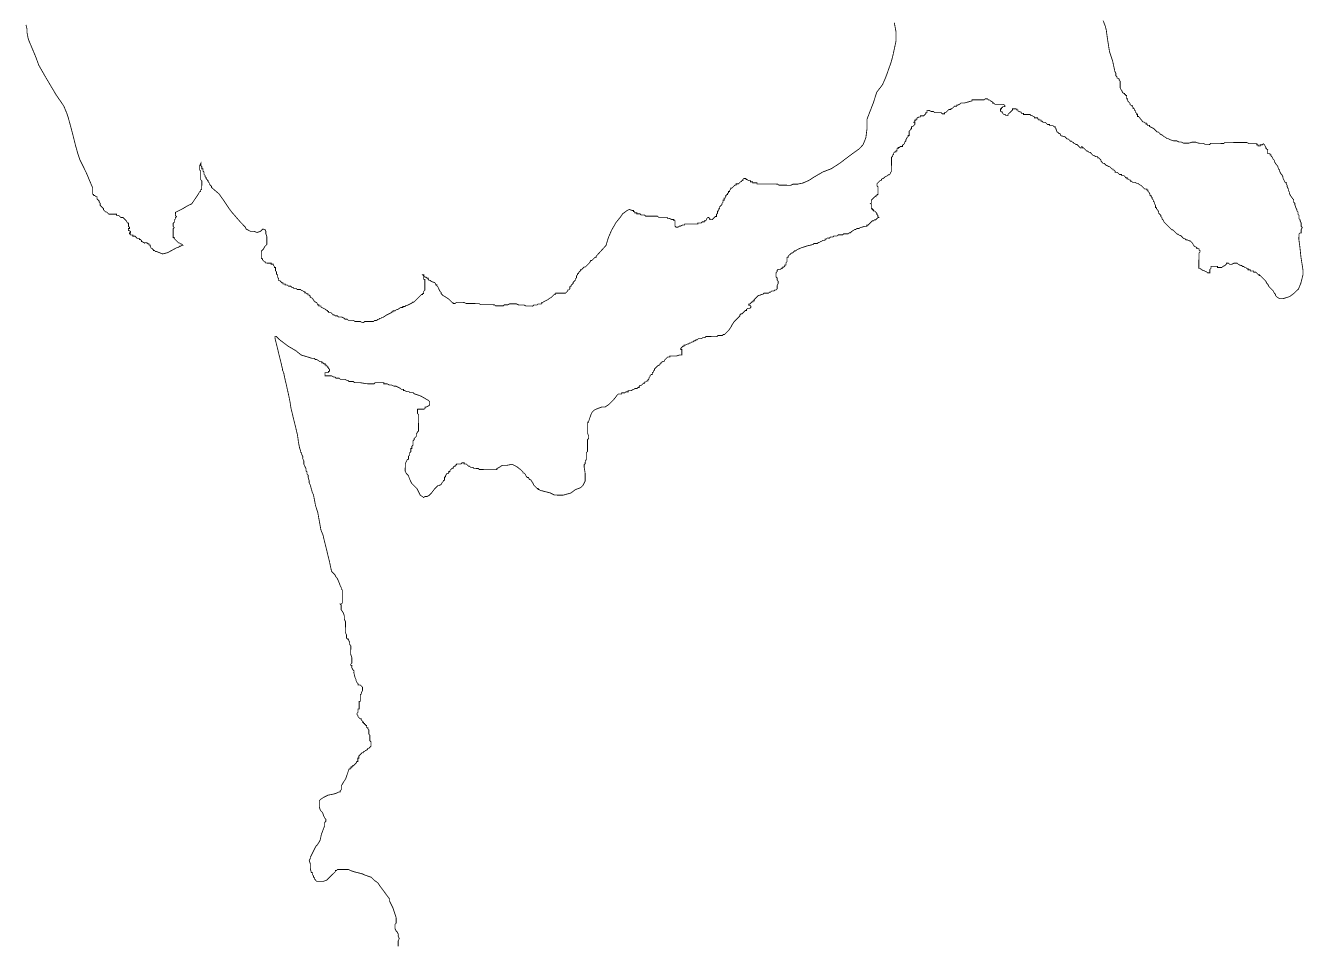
# Model space of a CAD drawing. Header units: metres. Extents: x 319816 to 366074, y 1739234 to 1838803.
# Drawn here: x 323634 to 328344, y 1816312 to 1819696 of the extents above; entities that cross this region are included whole.
import ezdxf

# ---------------------------------------------------------------- set-up
doc = ezdxf.new("R2010")
doc.units = ezdxf.units.M
doc.header["$MEASUREMENT"] = 0
doc.layers.add('HAZARDS LINE', color=1, linetype='Continuous')

msp = doc.modelspace()

# ---------------------------------------------------------------- linework, layer by layer
at = {"layer": 'HAZARDS LINE', "lineweight": 18, "const_width": 3}
for points in [[(323635.8, 1819698.7), (323639.7, 1819682.6), (323639.6, 1819670.5), (323643.5, 1819650.4), (323647.5, 1819638.3), (323659.4, 1819610.1), (323671.3, 1819581.9), (323683.2, 1819549.6), (323711, 1819501.2), (323746.9, 1819440.7), (323774.8, 1819400.4), (323786.7, 1819372.1), (323790.6, 1819360.1), (323798.5, 1819331.9), (323810.3, 1819287.6), (323818.2, 1819255.4), (323826.1, 1819227.2), (323834, 1819203), (323845.9, 1819178.8), (323857.8, 1819154.6), (323881.6, 1819098.2), (323881.6, 1819094.2), (323881.6, 1819086.1), (323881.5, 1819078.1), (323881.5, 1819074.1), (323885.5, 1819074), (323885.5, 1819070), (323889.5, 1819070), (323893.5, 1819066), (323897.5, 1819065.9), (323897.5, 1819061.9), (323897.5, 1819057.9), (323901.5, 1819053.9), (323905.5, 1819049.8), (323905.5, 1819045.8), (323909.5, 1819041.7), (323909.4, 1819033.7), (323913.4, 1819029.7), (323917.4, 1819025.6), (323921.4, 1819021.6), (323921.4, 1819017.6), (323925.4, 1819013.5), (323929.4, 1819009.5), (323933.4, 1819009.4), (323937.4, 1819005.4), (323941.4, 1819001.4), (323949.4, 1819001.3), (323953.5, 1819001.3), (323957.5, 1819001.3), (323961.5, 1819001.2), (323969.5, 1819001.2), (323969.5, 1818997.2), (323973.5, 1818997.2), (323977.5, 1818997.1), (323981.5, 1818993.1), (323985.5, 1818989), (323993.6, 1818989), (323997.6, 1818985), (324001.6, 1818980.9), (324005.6, 1818976.9), (324009.6, 1818968.8), (324013.6, 1818968.8), (324013.5, 1818964.8), (324013.5, 1818960.7), (324013.5, 1818956.7), (324017.5, 1818952.7), (324017.5, 1818948.7), (324013.5, 1818948.7), (324013.4, 1818944.7), (324013.4, 1818940.6), (324017.4, 1818940.6), (324021.4, 1818936.6), (324021.4, 1818932.6), (324017.4, 1818932.6), (324017.4, 1818928.6), (324021.4, 1818928.5), (324021.4, 1818924.5), (324029.4, 1818924.5), (324029.4, 1818920.4), (324037.4, 1818920.4), (324041.4, 1818916.4), (324045.4, 1818912.3), (324053.5, 1818912.3), (324053.4, 1818908.2), (324057.5, 1818908.2), (324061.4, 1818904.2), (324061.4, 1818900.2), (324065.4, 1818900.1), (324069.4, 1818896.1), (324073.5, 1818896.1), (324073.4, 1818892.1), (324073.5, 1818896.1), (324081.5, 1818896), (324085.5, 1818892), (324089.5, 1818892), (324089.5, 1818887.9), (324093.5, 1818887.9), (324093.5, 1818883.9), (324097.5, 1818875.8), (324101.5, 1818875.8), (324101.5, 1818871.8), (324105.5, 1818871.8), (324105.5, 1818867.7), (324109.5, 1818867.7), (324113.5, 1818863.7), (324117.5, 1818863.7), (324137.6, 1818855.5), (324141.6, 1818855.5), (324157.7, 1818859.4), (324194, 1818879.3), (324198, 1818879.3), (324202, 1818883.3), (324206.1, 1818883.3), (324210.1, 1818887.3), (324214.1, 1818887.2), (324210.1, 1818891.3), (324206.1, 1818891.3), (324202.1, 1818895.3), (324198.1, 1818895.4), (324194.1, 1818899.4), (324186.1, 1818907.5), (324182.1, 1818911.5), (324182.1, 1818915.6), (324178.1, 1818915.6), (324178.3, 1818947.8), (324182.3, 1818951.7), (324178.3, 1818955.8), (324178.4, 1818967.9), (324182.4, 1818971.9), (324182.5, 1818979.9), (324186.5, 1818983.9), (324186.5, 1818987.9), (324190.6, 1818991.9), (324186.6, 1818996), (324186.7, 1819008), (324194.7, 1819012), (324210.8, 1819019.9), (324231, 1819031.9), (324247.1, 1819039.8), (324255.2, 1819051.9), (324271.5, 1819075.9), (324275.5, 1819083.9), (324279.6, 1819083.9), (324279.6, 1819091.9), (324283.6, 1819091.9), (324283.8, 1819124.1), (324279.8, 1819128.1), (324280, 1819160.3), (324276, 1819164.3), (324276.1, 1819180.4), (324280.1, 1819188.4), (324280.1, 1819180.4), (324284.1, 1819176.3), (324284, 1819168.3), (324288.1, 1819168.3), (324288, 1819160.2), (324292, 1819156.2), (324292, 1819148.2), (324296, 1819144.1), (324295.9, 1819140.1), (324299.9, 1819136), (324299.9, 1819132), (324303.9, 1819128), (324303.9, 1819124), (324307.9, 1819123.9), (324307.9, 1819119.9), (324311.9, 1819115.9), (324311.9, 1819111.9), (324315.9, 1819107.8), (324319.9, 1819103.8), (324319.8, 1819099.7), (324347.8, 1819075.5), (324367.8, 1819047.2), (324383.7, 1819023), (324395.7, 1819006.8), (324399.7, 1819002.8), (324427.7, 1818970.5), (324443.6, 1818954.3), (324447.6, 1818946.2), (324463.7, 1818938.1), (324475.7, 1818938), (324487.8, 1818933.9), (324499.8, 1818937.9), (324507.9, 1818945.9), (324516, 1818945.8), (324519.9, 1818937.8), (324519.9, 1818929.7), (324523.8, 1818917.7), (324523.7, 1818889.5), (324515.6, 1818881.5), (324511.5, 1818873.5), (324507.5, 1818869.5), (324503.4, 1818865.5), (324503.3, 1818837.4), (324507.3, 1818837.3), (324507.3, 1818833.3), (324511.3, 1818829.3), (324515.3, 1818825.2), (324519.3, 1818825.2), (324519.3, 1818821.2), (324539.4, 1818821.1), (324539.4, 1818817), (324547.4, 1818817), (324547.4, 1818813), (324551.4, 1818808.9), (324551.3, 1818804.9), (324555.4, 1818804.9), (324555.3, 1818792.8), (324559.3, 1818788.8), (324559.3, 1818780.7), (324563.3, 1818776.7), (324563.2, 1818768.7), (324567.2, 1818764.6), (324567.2, 1818756.6), (324571.2, 1818756.6), (324575.2, 1818752.5), (324579.2, 1818748.5), (324583.2, 1818748.4), (324583.2, 1818744.4), (324591.2, 1818744.4), (324591.2, 1818740.4), (324599.2, 1818740.3), (324603.2, 1818736.3), (324611.3, 1818736.2), (324615.3, 1818732.2), (324619.3, 1818732.2), (324623.3, 1818728.1), (324631.3, 1818728.1), (324635.3, 1818724), (324647.4, 1818724), (324651.4, 1818719.9), (324655.4, 1818719.9), (324659.4, 1818715.9), (324663.4, 1818715.8), (324663.4, 1818711.8), (324667.4, 1818711.8), (324671.4, 1818707.7), (324675.4, 1818707.7), (324675.4, 1818703.7), (324679.4, 1818703.7), (324683.4, 1818699.6), (324683.4, 1818695.6), (324691.4, 1818691.5), (324699.4, 1818679.4), (324707.4, 1818675.4), (324711.4, 1818667.3), (324715.4, 1818667.3), (324715.4, 1818663.3), (324723.4, 1818663.2), (324723.4, 1818659.2), (324731.4, 1818655.1), (324739.4, 1818651.1), (324743.4, 1818647), (324747.4, 1818647), (324747.4, 1818643), (324751.4, 1818643), (324751.4, 1818638.9), (324759.5, 1818638.9), (324767.5, 1818630.8), (324771.5, 1818630.8), (324775.5, 1818626.7), (324783.5, 1818626.7), (324787.5, 1818622.6), (324799.6, 1818622.6), (324807.6, 1818618.5), (324811.6, 1818614.5), (324819.6, 1818614.4), (324823.6, 1818610.4), (324843.7, 1818610.3), (324847.7, 1818606.2), (324867.8, 1818606.1), (324875.8, 1818602), (324879.9, 1818602), (324883.9, 1818606), (324916.1, 1818605.8), (324920.1, 1818609.8), (324928.1, 1818609.8), (324932.2, 1818613.8), (324936.2, 1818613.8), (324940.3, 1818617.8), (324944.3, 1818617.7), (324948.3, 1818621.7), (324952.3, 1818621.7), (324964.4, 1818629.7), (324972.5, 1818633.7), (324980.6, 1818637.6), (324984.6, 1818641.6), (324988.6, 1818641.6), (324988.7, 1818645.6), (324996.7, 1818645.6), (325000.7, 1818649.6), (325004.8, 1818649.6), (325016.9, 1818657.5), (325024.9, 1818657.5), (325024.9, 1818661.5), (325033, 1818661.5), (325037, 1818665.5), (325041, 1818665.4), (325057.2, 1818673.4), (325061.2, 1818677.4), (325065.2, 1818677.4), (325073.3, 1818685.4), (325077.3, 1818689.4), (325081.4, 1818693.4), (325085.4, 1818697.4), (325093.5, 1818705.4), (325097.5, 1818705.3), (325097.6, 1818709.4), (325101.6, 1818709.3), (325101.6, 1818717.4), (325105.7, 1818721.4), (325105.9, 1818761.6), (325101.9, 1818761.6), (325101.9, 1818773.7), (325097.9, 1818777.7), (325102, 1818777.7), (325101.9, 1818773.7), (325105.9, 1818769.6), (325110, 1818769.6), (325114, 1818765.6), (325118, 1818765.5), (325118, 1818761.5), (325121.9, 1818757.5), (325126, 1818757.4), (325130, 1818753.4), (325142, 1818749.3), (325146, 1818745.3), (325146, 1818741.3), (325150, 1818741.2), (325150, 1818737.2), (325154, 1818733.2), (325157.9, 1818725.1), (325161.9, 1818717), (325165.9, 1818713), (325165.9, 1818709), (325173.9, 1818700.9), (325181.9, 1818696.8), (325193.9, 1818688.7), (325197.9, 1818684.7), (325201.9, 1818680.6), (325205.9, 1818676.6), (325209.9, 1818676.6), (325209.9, 1818672.5), (325218, 1818672.5), (325222, 1818676.5), (325250.1, 1818676.3), (325258.2, 1818672.3), (325306.4, 1818672), (325310.4, 1818667.9), (325362.7, 1818667.7), (325366.6, 1818663.6), (325394.8, 1818663.5), (325398.8, 1818667.4), (325410.9, 1818667.4), (325419, 1818671.4), (325443.1, 1818671.2), (325451.1, 1818667.2), (325471.2, 1818667), (325479.2, 1818663), (325503.3, 1818662.8), (325507.4, 1818666.8), (325519.4, 1818666.8), (325523.5, 1818670.8), (325535.5, 1818670.7), (325535.6, 1818674.7), (325539.6, 1818674.7), (325543.6, 1818678.7), (325559.7, 1818686.6), (325563.8, 1818690.6), (325571.9, 1818694.6), (325575.9, 1818698.6), (325579.9, 1818702.6), (325584, 1818706.6), (325588, 1818706.6), (325588, 1818710.6), (325624.2, 1818710.4), (325628.2, 1818714.4), (325632.3, 1818718.4), (325632.3, 1818722.4), (325636.3, 1818722.4), (325640.4, 1818726.4), (325640.4, 1818734.4), (325644.4, 1818734.4), (325644.5, 1818738.4), (325648.5, 1818742.4), (325652.5, 1818746.4), (325652.6, 1818750.5), (325660.7, 1818758.5), (325660.7, 1818762.5), (325664.7, 1818766.5), (325664.8, 1818774.5), (325668.8, 1818778.5), (325668.8, 1818782.5), (325672.9, 1818782.5), (325672.9, 1818786.5), (325681, 1818794.5), (325681, 1818798.5), (325685, 1818798.5), (325693.1, 1818806.5), (325697.1, 1818806.5), (325701.2, 1818810.5), (325705.2, 1818814.5), (325709.2, 1818818.5), (325713.3, 1818822.5), (325717.3, 1818830.5), (325721.4, 1818830.5), (325725.4, 1818834.5), (325733.5, 1818842.5), (325737.5, 1818842.5), (325737.5, 1818846.5), (325773.9, 1818886.5), (325782.1, 1818914.6), (325794.4, 1818942.7), (325810.6, 1818970.7), (325826.8, 1818990.7), (325834.9, 1819002.7), (325851.1, 1819014.7), (325859.1, 1819018.7), (325871.2, 1819014.6), (325875.2, 1819014.6), (325875.1, 1819010.6), (325879.2, 1819010.5), (325879.1, 1819006.5), (325887.2, 1819006.5), (325887.2, 1819002.4), (325899.2, 1819002.4), (325903.2, 1818998.3), (325915.3, 1818998.3), (325919.3, 1818994.2), (325963.5, 1818994), (325967.5, 1818989.9), (325999.7, 1818989.7), (325999.6, 1818985.7), (326007.7, 1818985.7), (326015.7, 1818981.6), (326023.7, 1818981.6), (326023.7, 1818977.5), (326027.7, 1818977.5), (326027.6, 1818957.4), (326031.6, 1818953.4), (326039.7, 1818953.3), (326043.7, 1818957.3), (326047.7, 1818957.3), (326055.8, 1818961.3), (326063.8, 1818961.2), (326063.8, 1818965.3), (326112.1, 1818965), (326112.1, 1818969), (326124.2, 1818968.9), (326128.2, 1818972.9), (326136.2, 1818972.9), (326136.3, 1818976.9), (326140.3, 1818976.9), (326144.3, 1818980.9), (326144.4, 1818984.9), (326148.4, 1818988.9), (326152.4, 1818988.9), (326156.4, 1818984.8), (326156.4, 1818980.8), (326164.4, 1818980.8), (326168.5, 1818984.8), (326176.6, 1818992.8), (326180.6, 1818992.7), (326180.6, 1819000.8), (326184.7, 1819004.8), (326184.7, 1819012.8), (326188.7, 1819012.8), (326188.8, 1819020.8), (326192.8, 1819020.8), (326192.8, 1819028.9), (326196.9, 1819032.9), (326200.9, 1819036.9), (326201, 1819040.9), (326205, 1819044.9), (326205, 1819052.9), (326209.1, 1819052.9), (326209.1, 1819060.9), (326213.1, 1819060.9), (326213.2, 1819069), (326217.2, 1819068.9), (326217.2, 1819073), (326221.2, 1819072.9), (326221.3, 1819077), (326225.3, 1819081), (326225.3, 1819085), (326229.3, 1819085), (326229.4, 1819089), (326233.4, 1819093), (326233.4, 1819097), (326237.5, 1819097), (326249.6, 1819109), (326253.6, 1819108.9), (326253.6, 1819113), (326261.7, 1819112.9), (326269.7, 1819120.9), (326273.8, 1819120.9), (326273.8, 1819124.9), (326277.8, 1819124.9), (326277.8, 1819128.9), (326281.9, 1819132.9), (326289.9, 1819132.9), (326289.9, 1819128.8), (326293.9, 1819128.8), (326297.9, 1819124.8), (326306, 1819124.7), (326305.9, 1819120.7), (326314, 1819120.7), (326313.9, 1819116.6), (326330, 1819116.5), (326330, 1819112.5), (326406.4, 1819112.1), (326410.4, 1819108.1), (326454.6, 1819107.8), (326462.7, 1819111.8), (326478.7, 1819111.7), (326498.3, 1819115.8), (326520.2, 1819125), (326539.3, 1819137.3), (326572.2, 1819156.5), (326604, 1819168.8), (326635.5, 1819189), (326659.4, 1819207.4), (326683.7, 1819225.5), (326706.7, 1819241.7), (326721.4, 1819257.7), (326731.3, 1819283), (326735.4, 1819314.5), (326735.4, 1819350.7), (326759, 1819411.7), (326771.3, 1819450.3), (326792.9, 1819478.5), (326804.6, 1819505.5), (326814.1, 1819531.8), (326824.4, 1819560.9), (326831.2, 1819586.5), (326842.2, 1819637.7), (326842.2, 1819674.4), (326836.1, 1819706.8)], [(327605.9, 1819714.1), (327613.8, 1819693.8), (327617.7, 1819677.6), (327621.5, 1819649.3), (327629.2, 1819600.7), (327641.1, 1819564.2), (327648.9, 1819527.8), (327652.9, 1819519.6), (327652.8, 1819511.5), (327656.8, 1819507.5), (327656.8, 1819503.4), (327664.8, 1819499.3), (327664.8, 1819495.3), (327668.8, 1819491.2), (327668.6, 1819467), (327672.6, 1819458.8), (327672.6, 1819454.8), (327676.6, 1819454.8), (327676.6, 1819450.7), (327680.6, 1819446.6), (327684.6, 1819446.6), (327684.6, 1819442.6), (327688.7, 1819442.5), (327688.6, 1819438.5), (327692.7, 1819438.5), (327692.6, 1819426.3), (327696.6, 1819426.3), (327696.6, 1819418.2), (327700.6, 1819414.1), (327704.6, 1819410.1), (327704.5, 1819406), (327708.6, 1819401.9), (327712.6, 1819401.9), (327712.6, 1819397.9), (327716.6, 1819393.8), (327716.5, 1819389.8), (327720.6, 1819389.7), (327720.6, 1819385.7), (327724.6, 1819381.6), (327724.5, 1819377.6), (327728.5, 1819373.5), (327728.5, 1819369.4), (327732.6, 1819369.4), (327732.5, 1819361.3), (327736.5, 1819361.3), (327752.6, 1819341), (327756.6, 1819340.9), (327760.6, 1819336.9), (327764.6, 1819336.8), (327764.6, 1819332.8), (327768.7, 1819332.7), (327768.6, 1819328.7), (327776.7, 1819328.6), (327776.7, 1819324.6), (327784.7, 1819320.5), (327792.8, 1819316.4), (327800.8, 1819308.2), (327804.8, 1819304.2), (327808.9, 1819304.1), (327812.9, 1819300.1), (327816.9, 1819296), (327824.9, 1819291.9), (327829, 1819287.8), (327837, 1819283.7), (327841, 1819279.6), (327845.1, 1819279.6), (327853.1, 1819275.5), (327865.2, 1819271.4), (327877.3, 1819271.3), (327885.4, 1819267.2), (327893.5, 1819267.1), (327901.5, 1819263), (327921.7, 1819262.8), (327933.9, 1819266.8), (327946, 1819266.7), (327958.1, 1819262.6), (327974.3, 1819262.4), (327982.3, 1819258.3), (327998.5, 1819258.2), (328002.6, 1819262.2), (328051.1, 1819261.8), (328055.2, 1819265.8), (328136, 1819265.2), (328144.1, 1819261.1), (328172.4, 1819260.9), (328172.3, 1819256.9), (328176.4, 1819256.8), (328176.4, 1819252.8), (328184.4, 1819252.7), (328184.5, 1819256.8), (328192.6, 1819256.7), (328196.6, 1819260.7), (328200.6, 1819256.6), (328204.6, 1819248.5), (328204.6, 1819244.5), (328208.6, 1819244.4), (328208.6, 1819240.4), (328212.6, 1819240.4), (328212.5, 1819224.2), (328220.6, 1819224.1), (328220.6, 1819220.1), (328224.6, 1819220.1), (328224.6, 1819216), (328228.6, 1819211.9), (328232.6, 1819203.8), (328236.6, 1819199.8), (328236.6, 1819195.7), (328244.5, 1819183.5), (328248.6, 1819179.4), (328252.5, 1819167.3), (328256.5, 1819163.2), (328256.5, 1819159.2), (328260.5, 1819151), (328264.5, 1819147), (328268.5, 1819138.9), (328268.4, 1819134.8), (328276.4, 1819118.6), (328280.4, 1819118.5), (328280.4, 1819114.5), (328284.4, 1819106.4), (328284.3, 1819102.3), (328288.3, 1819094.2), (328288.3, 1819090.2), (328292.3, 1819082.1), (328292.2, 1819078), (328296.2, 1819069.9), (328308.2, 1819053.6), (328308.2, 1819045.6), (328312.2, 1819041.5), (328312.1, 1819037.4), (328316.1, 1819025.3), (328320.1, 1819017.2), (328320, 1819013.1), (328324.1, 1819009), (328324, 1819001), (328328, 1818996.9), (328327.9, 1818984.8), (328331.9, 1818980.7), (328331.9, 1818976.6), (328335.9, 1818968.5), (328335.8, 1818956.4), (328339.8, 1818952.3), (328335.7, 1818944.3), (328335.6, 1818932.1), (328331.5, 1818932.2), (328327.5, 1818928.1), (328327.3, 1818907.9), (328331.1, 1818879.6), (328334.9, 1818843.2), (328338.8, 1818818.9), (328342.6, 1818794.6), (328342.5, 1818778.4), (328338.3, 1818762.3), (328334.2, 1818746.1), (328325.9, 1818726), (328309.6, 1818709.9), (328293.4, 1818697.9), (328269, 1818690), (328256.9, 1818690.1), (328248.9, 1818694.2), (328240.8, 1818702.4), (328240.9, 1818706.4), (328236.9, 1818710.5), (328232.9, 1818718.6), (328220.8, 1818730.9), (328216.8, 1818734.9), (328212.8, 1818743), (328208.8, 1818747.1), (328204.9, 1818755.2), (328200.8, 1818759.3), (328196.8, 1818763.4), (328188.8, 1818771.5), (328184.8, 1818775.6), (328180.8, 1818775.6), (328180.8, 1818779.7), (328176.7, 1818779.7), (328168.7, 1818787.9), (328160.6, 1818787.9), (328160.7, 1818792), (328148.5, 1818792.1), (328148.6, 1818796.1), (328140.5, 1818796.2), (328140.5, 1818800.2), (328136.5, 1818800.2), (328132.5, 1818804.3), (328128.4, 1818804.3), (328124.4, 1818808.4), (328120.4, 1818808.4), (328116.4, 1818812.5), (328112.3, 1818812.6), (328104.3, 1818816.7), (328100.3, 1818820.7), (328088.1, 1818820.8), (328080, 1818816.8), (328071.9, 1818816.9), (328067.9, 1818821), (328059.8, 1818821), (328059.8, 1818817), (328055.7, 1818813), (328051.7, 1818813), (328051.6, 1818809), (328047.6, 1818809), (328043.5, 1818805), (328027.4, 1818805.1), (328027.4, 1818809.2), (328003.1, 1818809.4), (328003.1, 1818801.3), (327999, 1818797.3), (327998.9, 1818785.1), (327990.8, 1818785.2), (327986.8, 1818789.3), (327982.8, 1818789.3), (327978.8, 1818793.4), (327974.7, 1818793.4), (327962.7, 1818801.6), (327958.6, 1818801.6), (327959, 1818858.2), (327963.1, 1818862.2), (327963.2, 1818866.3), (327959.1, 1818870.3), (327959.2, 1818874.4), (327951.1, 1818874.4), (327951.1, 1818878.5), (327943.1, 1818882.6), (327939.1, 1818886.7), (327935.1, 1818894.8), (327931.1, 1818898.9), (327927.1, 1818902.9), (327923, 1818903), (327915, 1818907.1), (327910.9, 1818907.1), (327906.9, 1818911.2), (327902.9, 1818911.2), (327894.8, 1818919.4), (327890.8, 1818923.4), (327886.8, 1818923.5), (327882.8, 1818927.5), (327878.7, 1818927.6), (327874.7, 1818931.6), (327870.7, 1818935.7), (327866.7, 1818939.8), (327862.7, 1818943.9), (327858.6, 1818943.9), (327854.6, 1818948), (327850.6, 1818952), (327842.6, 1818960.2), (327830.6, 1818972.4), (327826.6, 1818980.5), (327822.6, 1818984.6), (327822.6, 1818988.7), (327818.6, 1818992.7), (327818.6, 1818996.8), (327814.6, 1819000.8), (327810.6, 1819004.9), (327810.6, 1819009), (327806.7, 1819017.1), (327802.6, 1819021.2), (327802.7, 1819025.2), (327798.6, 1819025.2), (327798.7, 1819033.3), (327794.7, 1819041.4), (327794.7, 1819045.5), (327790.7, 1819049.5), (327790.8, 1819053.6), (327786.8, 1819057.7), (327786.8, 1819061.7), (327782.8, 1819065.8), (327782.8, 1819069.8), (327778.8, 1819069.9), (327778.8, 1819073.9), (327774.8, 1819082), (327770.8, 1819086.1), (327770.8, 1819090.1), (327766.8, 1819090.2), (327766.8, 1819094.2), (327758.7, 1819094.3), (327754.7, 1819098.3), (327750.7, 1819102.4), (327746.7, 1819106.5), (327738.6, 1819110.6), (327734.6, 1819114.7), (327730.6, 1819114.7), (327722.5, 1819118.8), (327714.5, 1819118.9), (327710.4, 1819122.9), (327706.4, 1819123), (327706.4, 1819127), (327702.4, 1819127.1), (327698.4, 1819131.1), (327694.3, 1819131.2), (327694.4, 1819135.2), (327690.3, 1819135.2), (327682.3, 1819143.4), (327674.2, 1819143.4), (327674.2, 1819147.5), (327666.2, 1819147.5), (327662.2, 1819151.6), (327658.1, 1819155.7), (327650.1, 1819155.8), (327650.1, 1819159.8), (327646.1, 1819163.9), (327642, 1819163.9), (327642.1, 1819168), (327638, 1819168), (327630, 1819176.1), (327626, 1819176.2), (327621.9, 1819180.2), (327617.9, 1819180.3), (327613.9, 1819184.3), (327609.9, 1819188.4), (327605.8, 1819188.4), (327601.8, 1819192.5), (327597.8, 1819196.6), (327597.8, 1819200.6), (327593.8, 1819204.7), (327589.8, 1819208.8), (327585.8, 1819208.8), (327585.8, 1819212.9), (327577.7, 1819212.9), (327573.7, 1819217), (327569.7, 1819217), (327561.7, 1819225.2), (327557.6, 1819229.3), (327553.6, 1819229.3), (327549.6, 1819233.4), (327545.5, 1819233.4), (327541.5, 1819237.5), (327537.5, 1819241.5), (327533.5, 1819245.6), (327529.5, 1819245.6), (327529.5, 1819249.7), (327525.5, 1819249.7), (327525.4, 1819245.7), (327521.4, 1819245.7), (327517.4, 1819249.8), (327513.4, 1819253.9), (327509.4, 1819257.9), (327505.3, 1819258), (327501.3, 1819262), (327497.3, 1819262.1), (327497.3, 1819266.1), (327493.2, 1819266.1), (327489.2, 1819270.2), (327485.2, 1819270.2), (327477.2, 1819278.4), (327473.1, 1819278.4), (327465.1, 1819286.6), (327449, 1819290.7), (327449, 1819294.8), (327445, 1819298.9), (327440.9, 1819298.9), (327441, 1819302.9), (327436.9, 1819303), (327433, 1819311.1), (327433, 1819315.1), (327429, 1819319.2), (327429, 1819323.2), (327425, 1819323.3), (327420.9, 1819327.3), (327408.8, 1819327.4), (327408.9, 1819331.5), (327400.8, 1819331.5), (327396.8, 1819335.6), (327392.7, 1819339.7), (327384.7, 1819339.8), (327380.6, 1819343.8), (327376.6, 1819343.9), (327376.6, 1819347.9), (327368.6, 1819348), (327368.6, 1819352), (327364.5, 1819352), (327364.6, 1819356.1), (327352.4, 1819356.2), (327352.5, 1819360.2), (327348.4, 1819360.3), (327344.4, 1819364.3), (327340.4, 1819364.4), (327336.4, 1819368.4), (327312.1, 1819368.6), (327312.1, 1819372.7), (327304.1, 1819372.7), (327304.1, 1819376.8), (327292, 1819380.9), (327292, 1819384.9), (327288, 1819385), (327288, 1819389), (327271.8, 1819389.1), (327271.8, 1819385.1), (327267.7, 1819381.1), (327259.6, 1819373.1), (327255.5, 1819369.1), (327255.5, 1819365), (327247.4, 1819365.1), (327243.4, 1819369.1), (327239.4, 1819369.2), (327235.3, 1819373.3), (327235.4, 1819377.3), (327231.3, 1819377.3), (327227.3, 1819381.4), (327227.4, 1819389.5), (327231.4, 1819389.5), (327231.5, 1819393.5), (327235.5, 1819393.5), (327235.5, 1819397.5), (327243.6, 1819397.5), (327243.6, 1819401.5), (327239.6, 1819405.6), (327207.3, 1819405.8), (327203.3, 1819409.9), (327199.2, 1819409.9), (327199.3, 1819414), (327191.2, 1819418.1), (327187.2, 1819422.1), (327183.2, 1819422.2), (327179.2, 1819426.3), (327171.1, 1819426.3), (327167, 1819422.3), (327122.5, 1819422.6), (327122.5, 1819418.6), (327094.1, 1819410.7), (327082, 1819410.8), (327077.9, 1819406.8), (327069.8, 1819402.8), (327065.8, 1819402.9), (327065.7, 1819398.8), (327057.7, 1819398.9), (327053.6, 1819394.9), (327049.5, 1819390.9), (327045.5, 1819390.9), (327045.4, 1819386.9), (327037.4, 1819386.9), (327033.3, 1819382.9), (327029.2, 1819378.9), (327025.1, 1819374.9), (327021.1, 1819374.9), (327021.1, 1819370.9), (327013, 1819370.9), (327009, 1819375), (326984.7, 1819375.2), (326980.7, 1819379.3), (326972.6, 1819379.3), (326964.6, 1819383.4), (326956.5, 1819383.5), (326956.4, 1819375.4), (326952.4, 1819375.4), (326952.3, 1819371.4), (326948.3, 1819367.4), (326944.2, 1819363.4), (326932.1, 1819363.5), (326932, 1819359.4), (326928, 1819359.5), (326919.9, 1819355.5), (326919.8, 1819351.4), (326915.8, 1819351.5), (326915.8, 1819347.4), (326911.7, 1819347.4), (326911.7, 1819343.4), (326907.6, 1819339.4), (326911.7, 1819339.4), (326911.6, 1819331.3), (326907.5, 1819327.3), (326903.5, 1819323.3), (326899.4, 1819323.3), (326899.3, 1819315.2), (326895.3, 1819315.2), (326895.3, 1819311.2), (326891.2, 1819307.2), (326891.1, 1819291), (326887, 1819291), (326887, 1819287), (326882.9, 1819283), (326878.8, 1819274.9), (326878.8, 1819270.9), (326874.7, 1819266.9), (326874.7, 1819262.8), (326870.6, 1819258.8), (326866.5, 1819254.8), (326866.5, 1819250.8), (326858.4, 1819250.8), (326854.4, 1819246.8), (326850.3, 1819246.8), (326850.3, 1819242.8), (326846.2, 1819242.8), (326846.2, 1819234.7), (326842.1, 1819234.8), (326842.1, 1819230.7), (326838.1, 1819230.8), (326834, 1819226.7), (326834, 1819222.7), (326829.9, 1819218.7), (326829.8, 1819214.7), (326825.8, 1819210.6), (326825.4, 1819158.1), (326821.3, 1819154.1), (326821.3, 1819150), (326817.2, 1819146), (326813.1, 1819146), (326809.1, 1819142), (326801, 1819138.1), (326796.9, 1819134), (326788.8, 1819130.1), (326788.7, 1819126), (326784.7, 1819126), (326776.5, 1819118), (326772.5, 1819114), (326772.4, 1819105.9), (326776.4, 1819101.9), (326776.2, 1819073.5), (326772.2, 1819073.6), (326772.1, 1819069.5), (326768.1, 1819069.6), (326768.1, 1819065.5), (326764, 1819065.6), (326755.9, 1819057.5), (326751.8, 1819053.5), (326751.7, 1819041.4), (326747.7, 1819041.4), (326751.7, 1819037.3), (326751.5, 1819021.2), (326755.6, 1819021.1), (326755.6, 1819017.1), (326759.6, 1819017.1), (326759.6, 1819013), (326763.6, 1819013), (326767.6, 1819008.9), (326771.6, 1819004.8), (326771.6, 1819000.8), (326775.6, 1818996.7), (326775.6, 1818992.7), (326779.6, 1818988.6), (326775.5, 1818988.6), (326771.5, 1818984.6), (326767.4, 1818980.6), (326763.4, 1818980.7), (326759.3, 1818976.6), (326755.2, 1818976.7), (326751.2, 1818972.7), (326747.1, 1818968.6), (326738.9, 1818960.6), (326734.9, 1818960.7), (326734.9, 1818956.6), (326726.8, 1818956.7), (326714.6, 1818952.7), (326710.6, 1818952.8), (326706.5, 1818948.7), (326698.4, 1818948.8), (326694.4, 1818944.8), (326690.3, 1818944.8), (326678.1, 1818936.8), (326674.1, 1818932.8), (326670, 1818932.9), (326665.9, 1818928.8), (326649.8, 1818929), (326645.7, 1818925), (326629.5, 1818925.1), (326625.4, 1818921.1), (326613.3, 1818921.2), (326609.2, 1818917.1), (326601.2, 1818917.2), (326597.1, 1818913.2), (326589, 1818913.3), (326584.9, 1818909.2), (326580.9, 1818909.3), (326580.9, 1818905.2), (326572.8, 1818905.3), (326568.7, 1818901.3), (326564.7, 1818901.3), (326560.6, 1818897.3), (326556.5, 1818897.3), (326552.5, 1818893.3), (326540.3, 1818893.4), (326536.3, 1818889.4), (326517, 1818885), (326494.1, 1818877.8), (326477.4, 1818870.4), (326473.3, 1818866.4), (326469.3, 1818866.5), (326461.2, 1818858.5), (326457.2, 1818858.5), (326453.2, 1818854.5), (326449.1, 1818850.5), (326445.1, 1818846.5), (326445.1, 1818842.5), (326441, 1818842.5), (326441, 1818826.4), (326436.9, 1818822.4), (326436.9, 1818814.4), (326432.8, 1818814.4), (326432.8, 1818810.4), (326428.8, 1818806.4), (326424.8, 1818806.4), (326424.7, 1818802.4), (326420.7, 1818802.4), (326416.7, 1818798.4), (326408.6, 1818798.5), (326404.6, 1818794.5), (326404.6, 1818790.4), (326400.5, 1818786.4), (326400.4, 1818770.4), (326404.4, 1818766.3), (326404.4, 1818758.3), (326408.4, 1818754.2), (326408.3, 1818746.2), (326404.3, 1818738.2), (326404.2, 1818726.1), (326400.2, 1818722.1), (326396.1, 1818722.1), (326392.1, 1818718.1), (326384.1, 1818718.2), (326380, 1818714.2), (326376, 1818714.2), (326372, 1818710.2), (326355.9, 1818710.3), (326351.8, 1818706.3), (326347.8, 1818706.3), (326339.8, 1818702.4), (326335.7, 1818702.4), (326331.7, 1818698.4), (326327.6, 1818694.4), (326319.6, 1818686.4), (326319.5, 1818682.4), (326315.5, 1818682.4), (326315.5, 1818678.4), (326311.5, 1818678.4), (326307.4, 1818674.4), (326303.4, 1818670.4), (326299.4, 1818670.4), (326299.3, 1818666.4), (326303.4, 1818666.4), (326307.4, 1818662.3), (326307.3, 1818658.3), (326303.3, 1818654.3), (326295.3, 1818654.4), (326291.2, 1818650.4), (326291.2, 1818646.3), (326287.2, 1818646.4), (326279.1, 1818638.4), (326275, 1818634.4), (326271, 1818634.4), (326267, 1818630.4), (326267, 1818626.4), (326246.7, 1818606.4), (326238.6, 1818594.4), (326234.6, 1818586.3), (326226.5, 1818574.3), (326210.3, 1818558.3), (326206.3, 1818558.4), (326202.2, 1818554.4), (326186.1, 1818554.4), (326182.1, 1818550.4), (326141.9, 1818550.7), (326137.9, 1818546.7), (326129.8, 1818546.7), (326125.8, 1818542.7), (326113.7, 1818542.8), (326109.7, 1818538.8), (326105.7, 1818538.8), (326101.6, 1818534.8), (326097.6, 1818534.8), (326093.6, 1818530.8), (326089.5, 1818530.9), (326085.5, 1818526.9), (326081.5, 1818526.9), (326077.4, 1818522.9), (326073.4, 1818522.9), (326065.3, 1818518.9), (326061.3, 1818519), (326061.3, 1818514.9), (326057.3, 1818515), (326053.2, 1818511), (326049.2, 1818507), (326049.2, 1818502.9), (326053.2, 1818502.9), (326053.1, 1818482.8), (326045, 1818482.9), (326033, 1818478.9), (326008.8, 1818479.1), (326008.8, 1818475), (326000.8, 1818475.1), (325996.7, 1818471.1), (325992.7, 1818467.1), (325988.6, 1818463.1), (325988.6, 1818459.1), (325984.6, 1818459.1), (325976.5, 1818455.1), (325976.5, 1818451.1), (325972.5, 1818451.1), (325972.5, 1818447.1), (325964.4, 1818443.1), (325960.4, 1818439.1), (325956.3, 1818435.1), (325952.3, 1818431.1), (325952.3, 1818427.1), (325948.2, 1818423.1), (325948.2, 1818419.1), (325944.2, 1818419.1), (325944.1, 1818411.1), (325940.1, 1818411.1), (325936.1, 1818407.1), (325936, 1818403.1), (325932, 1818399.1), (325932, 1818395), (325927.9, 1818391), (325927.9, 1818387), (325923.9, 1818387.1), (325919.9, 1818383.1), (325915.8, 1818383.1), (325915.8, 1818379.1), (325911.8, 1818379.1), (325907.7, 1818375.1), (325903.7, 1818371.1), (325899.7, 1818371.1), (325895.6, 1818367.1), (325895.6, 1818363.1), (325891.6, 1818363.1), (325887.6, 1818359.1), (325879.5, 1818359.2), (325875.5, 1818355.2), (325871.5, 1818355.2), (325867.4, 1818351.2), (325855.3, 1818351.3), (325855.3, 1818347.2), (325847.3, 1818347.3), (325843.2, 1818343.3), (325831.2, 1818343.3), (325831.2, 1818339.3), (325819.1, 1818339.4), (325815.1, 1818335.4), (325802.9, 1818319.4), (325782.7, 1818299.4), (325770.6, 1818291.4), (325758.5, 1818291.5), (325738.4, 1818283.6), (325730.3, 1818279.6), (325722.2, 1818271.6), (325718.2, 1818263.6), (325710, 1818239.5), (325710, 1818235.5), (325705.9, 1818235.5), (325705.7, 1818195.3), (325709.7, 1818183.2), (325709.6, 1818175.2), (325705.6, 1818171.2), (325705.3, 1818126.9), (325701.3, 1818122.9), (325701.2, 1818098.8), (325697.1, 1818090.8), (325697, 1818082.7), (325693, 1818078.8), (325693, 1818070.7), (325696.8, 1818046.6), (325696.7, 1818018.4), (325688.6, 1818002.4), (325680.5, 1817994.4), (325660.3, 1817986.5), (325644.2, 1817974.5), (325616, 1817966.6), (325583.8, 1817966.8), (325567.8, 1817974.9), (325535.7, 1817983.1), (325531.7, 1817983.2), (325527.7, 1817987.2), (325523.6, 1817987.2), (325523.7, 1817991.2), (325519.6, 1817991.3), (325515.6, 1817995.3), (325507.7, 1818003.4), (325503.7, 1818011.5), (325495.7, 1818023.6), (325491.7, 1818023.6), (325487.7, 1818031.7), (325483.7, 1818031.7), (325479.7, 1818035.7), (325475.7, 1818043.8), (325471.7, 1818047.8), (325467.7, 1818047.9), (325467.7, 1818051.9), (325459.7, 1818060), (325443.7, 1818072.1), (325427.7, 1818080.2), (325407.6, 1818076.3), (325391.5, 1818076.4), (325379.4, 1818068.5), (325371.3, 1818064.5), (325371.3, 1818060.5), (325307, 1818060.8), (325303, 1818064.9), (325286.9, 1818065), (325282.9, 1818069), (325274.9, 1818069), (325270.9, 1818073.1), (325266.8, 1818073.1), (325262.8, 1818077.2), (325258.8, 1818081.2), (325250.8, 1818081.2), (325250.8, 1818085.3), (325242.8, 1818085.3), (325238.7, 1818081.3), (325222.7, 1818081.4), (325222.6, 1818077.4), (325218.6, 1818077.4), (325218.6, 1818073.4), (325214.6, 1818073.4), (325210.5, 1818069.4), (325210.5, 1818065.4), (325206.5, 1818065.4), (325202.4, 1818061.4), (325198.4, 1818057.4), (325198.4, 1818053.4), (325194.4, 1818053.4), (325194.3, 1818049.4), (325190.3, 1818045.4), (325186.3, 1818045.4), (325182.2, 1818037.4), (325182.2, 1818033.4), (325178.2, 1818033.4), (325178.1, 1818021.3), (325174.1, 1818021.4), (325174.1, 1818017.3), (325170, 1818013.3), (325165.9, 1818005.3), (325161.9, 1818005.4), (325161.9, 1818001.3), (325153.9, 1818001.4), (325149.8, 1817997.4), (325141.7, 1817989.4), (325129.6, 1817973.4), (325121.5, 1817965.4), (325113.4, 1817961.4), (325105.4, 1817961.4), (325101.4, 1817957.4), (325097.4, 1817961.5), (325089.3, 1817965.6), (325081.4, 1817981.7), (325077.4, 1817989.7), (325069.4, 1817997.8), (325057.4, 1818010), (325049.5, 1818026.1), (325045.5, 1818038.2), (325037.5, 1818046.3), (325033.6, 1818054.3), (325033.7, 1818082.5), (325041.8, 1818098.5), (325045.9, 1818098.5), (325045.9, 1818110.5), (325050, 1818114.5), (325050, 1818122.6), (325054.1, 1818126.6), (325054.1, 1818138.6), (325058.2, 1818138.6), (325058.2, 1818146.7), (325062.2, 1818150.7), (325062.3, 1818166.7), (325066.4, 1818170.7), (325066.4, 1818174.8), (325074.5, 1818182.8), (325074.5, 1818190.8), (325078.6, 1818198.8), (325082.6, 1818202.8), (325083, 1818263.1), (325079, 1818267.2), (325079.1, 1818283.3), (325103.2, 1818283.1), (325107.2, 1818287.1), (325107.3, 1818291.1), (325111.3, 1818291.1), (325119.3, 1818295.1), (325123.4, 1818299.1), (325123.4, 1818311.2), (325119.5, 1818315.2), (325091.4, 1818331.4), (325067.3, 1818339.6), (325063.3, 1818343.7), (325051.3, 1818343.7), (325047.3, 1818347.8), (325039.2, 1818347.8), (325031.2, 1818351.9), (325027.2, 1818351.9), (325027.2, 1818355.9), (325019.2, 1818356), (325015.2, 1818360), (324999.1, 1818368.1), (324991.1, 1818368.2), (324983.1, 1818372.3), (324975, 1818372.3), (324967, 1818376.4), (324955, 1818376.4), (324955, 1818380.5), (324922.8, 1818380.6), (324918.8, 1818376.6), (324890.6, 1818376.8), (324866.6, 1818381), (324846.5, 1818381.1), (324842.5, 1818385.1), (324826.4, 1818385.2), (324822.4, 1818389.2), (324818.4, 1818389.3), (324810.3, 1818393.3), (324794.3, 1818393.4), (324790.3, 1818397.5), (324778.2, 1818397.5), (324774.2, 1818401.6), (324770.2, 1818401.6), (324762.2, 1818405.7), (324738, 1818405.8), (324738.1, 1818417.9), (324750.2, 1818417.8), (324750.2, 1818421.8), (324754.2, 1818421.8), (324754.3, 1818429.8), (324750.3, 1818433.9), (324750.3, 1818437.9), (324746.3, 1818437.9), (324746.3, 1818441.9), (324742.3, 1818442), (324742.3, 1818446), (324738.3, 1818446), (324738.3, 1818450), (324734.3, 1818450.1), (324730.3, 1818454.1), (324726.3, 1818454.1), (324726.3, 1818458.1), (324718.2, 1818458.2), (324714.2, 1818462.2), (324706.2, 1818466.3), (324702.2, 1818466.3), (324698.2, 1818470.4), (324690.2, 1818470.4), (324650, 1818482.7), (324630, 1818498.9), (324602, 1818515.1), (324570, 1818539.4), (324558, 1818551.6), (324553.9, 1818551.6), (324553.9, 1818543.6), (324565.7, 1818495.2), (324581.4, 1818430.8), (324581.4, 1818426.8), (324585.4, 1818418.7), (324589.3, 1818398.6), (324593.2, 1818382.5), (324605, 1818330.2), (324608.9, 1818310), (324612.7, 1818285.9), (324636.3, 1818189.3), (324640.2, 1818161.1), (324644.1, 1818141), (324648, 1818128.9), (324648, 1818124.9), (324652, 1818120.8), (324652, 1818116.8), (324656, 1818108.7), (324655.9, 1818100.7), (324659.9, 1818092.6), (324659.8, 1818080.6), (324667.8, 1818064.4), (324667.7, 1818056.4), (324671.7, 1818052.3), (324671.7, 1818044.3), (324675.7, 1818040.3), (324675.6, 1818032.2), (324679.6, 1818020.1), (324679.5, 1818012.1), (324683.5, 1818004), (324691.4, 1817975.8), (324695.4, 1817967.8), (324703.2, 1817927.5), (324711.1, 1817903.4), (324722.8, 1817839), (324730.7, 1817818.8), (324734.6, 1817802.7), (324754.3, 1817722.2), (324762.1, 1817685.9), (324770.1, 1817677.9), (324774.1, 1817673.8), (324778.1, 1817665.7), (324782.1, 1817661.7), (324786.1, 1817653.6), (324794, 1817633.5), (324798, 1817625.4), (324797.9, 1817621.4), (324801.9, 1817617.4), (324801.7, 1817569.1), (324797.6, 1817565.1), (324793.6, 1817565.1), (324797.6, 1817561.1), (324797.5, 1817545), (324805.5, 1817532.9), (324809.4, 1817520.8), (324809.4, 1817508.8), (324813.3, 1817500.7), (324813.1, 1817460.5), (324817.1, 1817452.4), (324817, 1817440.4), (324821, 1817436.3), (324825, 1817436.3), (324825, 1817432.3), (324829, 1817424.2), (324828.9, 1817416.2), (324832.9, 1817412.1), (324832.8, 1817380), (324836.7, 1817367.9), (324836.6, 1817347.8), (324832.6, 1817343.8), (324832.5, 1817339.8), (324836.6, 1817339.7), (324836.5, 1817331.7), (324840.5, 1817323.6), (324844.5, 1817319.6), (324844.4, 1817311.5), (324848.4, 1817295.4), (324852.3, 1817287.4), (324852.3, 1817283.4), (324856.3, 1817275.3), (324860.3, 1817271.2), (324860.3, 1817267.2), (324868.3, 1817267.2), (324872.3, 1817263.1), (324876.3, 1817259.1), (324876.2, 1817247), (324872.2, 1817239), (324872.1, 1817235), (324868.1, 1817231), (324868, 1817206.9), (324863.9, 1817206.9), (324863.8, 1817178.7), (324859.8, 1817178.8), (324859.7, 1817166.7), (324855.7, 1817162.7), (324855.6, 1817158.7), (324859.6, 1817154.6), (324859.6, 1817150.6), (324863.6, 1817146.6), (324867.6, 1817142.5), (324871.6, 1817142.5), (324871.6, 1817138.5), (324875.6, 1817134.4), (324875.6, 1817130.4), (324879.6, 1817130.4), (324879.6, 1817126.4), (324883.6, 1817126.4), (324883.6, 1817122.3), (324887.6, 1817122.3), (324887.6, 1817118.3), (324891.6, 1817118.3), (324891.5, 1817110.2), (324895.6, 1817110.2), (324895.5, 1817106.2), (324899.5, 1817102.1), (324899.4, 1817086.1), (324903.4, 1817082), (324903.3, 1817061.9), (324907.3, 1817057.9), (324907.2, 1817041.8), (324903.2, 1817037.8), (324899.2, 1817033.8), (324895.1, 1817033.8), (324895.1, 1817029.8), (324887, 1817025.8), (324883, 1817021.8), (324879, 1817021.8), (324879, 1817017.8), (324874.9, 1817017.9), (324866.9, 1817009.9), (324862.8, 1817005.9), (324862.8, 1816997.8), (324858.7, 1816997.8), (324858.7, 1816985.8), (324854.7, 1816985.8), (324854.6, 1816981.8), (324850.6, 1816977.8), (324842.5, 1816969.8), (324838.5, 1816969.8), (324838.5, 1816965.8), (324834.4, 1816965.8), (324834.4, 1816961.8), (324830.4, 1816961.8), (324830.4, 1816957.8), (324826.4, 1816957.8), (324814.1, 1816921.7), (324806, 1816909.7), (324801.9, 1816901.7), (324797.9, 1816897.7), (324797.8, 1816881.6), (324793.7, 1816877.6), (324793.7, 1816873.6), (324789.7, 1816873.6), (324781.6, 1816869.6), (324769.6, 1816865.7), (324749.4, 1816861.7), (324733.3, 1816853.8), (324721.2, 1816845.8), (324717.2, 1816841.8), (324717, 1816817.7), (324721, 1816805.6), (324729, 1816797.5), (324732.9, 1816785.4), (324736.9, 1816777.4), (324740.9, 1816773.3), (324740.9, 1816765.3), (324736.8, 1816761.3), (324736.7, 1816749.2), (324724.5, 1816717.1), (324720.4, 1816697.1), (324716.3, 1816689), (324708.2, 1816677), (324704.2, 1816673), (324692, 1816649), (324687.9, 1816640.9), (324683.8, 1816632.9), (324683.8, 1816628.9), (324679.7, 1816620.9), (324683.7, 1816608.8), (324683.6, 1816592.7), (324687.5, 1816576.6), (324691.5, 1816576.6), (324691.5, 1816568.6), (324695.5, 1816564.5), (324695.5, 1816560.5), (324699.5, 1816556.4), (324699.5, 1816552.4), (324707.4, 1816544.3), (324711.5, 1816544.3), (324731.6, 1816544.2), (324743.6, 1816548.2), (324759.8, 1816564.1), (324767.9, 1816572.1), (324776, 1816580.1), (324776, 1816584.2), (324780, 1816584.1), (324784.1, 1816588.1), (324824.3, 1816587.9), (324832.3, 1816583.8), (324844.3, 1816579.8), (324860.4, 1816575.6), (324876.4, 1816571.5), (324884.5, 1816567.5), (324908.5, 1816559.3), (324920.5, 1816547.2), (324932.5, 1816539), (324940.5, 1816526.9), (324976.4, 1816478.5), (324976.4, 1816470.4), (324988.3, 1816446.3), (324996.2, 1816422.1), (325000.2, 1816410), (325000, 1816389.9), (324996, 1816385.9), (324995.9, 1816369.8), (324999.9, 1816361.8), (325003.9, 1816357.7), (325007.9, 1816349.6), (325007.8, 1816341.6), (325011.8, 1816333.5), (325007.7, 1816325.5), (325007.6, 1816305.4)]]:
    msp.add_lwpolyline(points, dxfattribs=at)
msp.add_lwpolyline([(326027.6, 1818953.4), (326027.6, 1818957.4)], close=True, dxfattribs=at)

doc.saveas('drawing.dxf')
